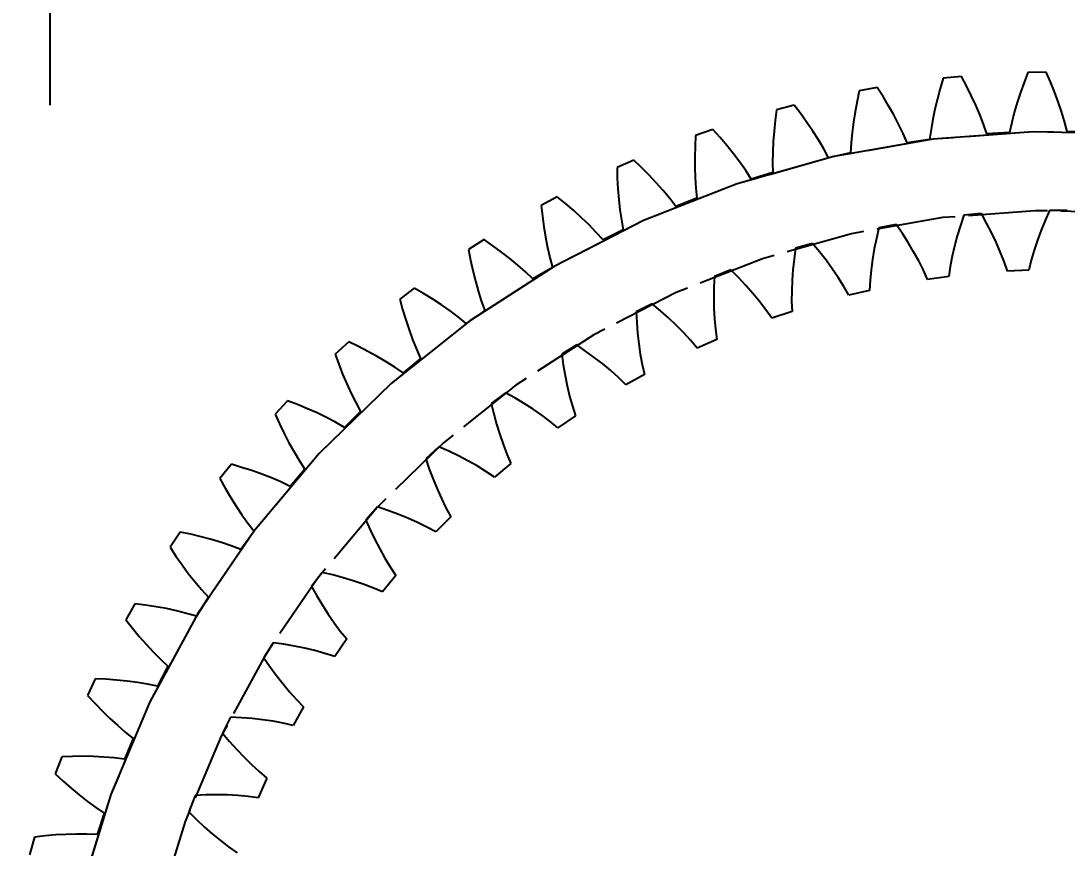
# Model space of a CAD drawing. Header units: millimetres. Extents: x -27 to 154, y -43 to 55.
# Drawn here: x -19.68 to 0.17, y 5.52 to 21.22 of the extents above; entities that cross this region are included whole.
import ezdxf

# ---------------------------------------------------------------- set-up
doc = ezdxf.new("R2010")
doc.units = ezdxf.units.MM
doc.linetypes.add('DASHED', pattern=[1.524, 1.27, -0.254])
for name, color, linetype in [('DIMS', 3, 'CONTINUOUS'), ('HIDDEN', 8, 'DASHED'), ('VISIBLE', 7, 'CONTINUOUS')]:
    doc.layers.add(name, color=color, linetype=linetype)
doc.styles.add('OpenSansCondensed-Light', font='OpenSansCondensed-Light.ttf')
doc.dimstyles.new('EZDXF', dxfattribs={"dimtxt": 0.25, "dimasz": 0.175, "dimexe": 0.375, "dimexo": 0.125, "dimgap": 0.1, "dimtad": 1, "dimlfac": 100, "dimzin": 12, "dimdsep": 46, "dimtxsty": 'OpenSansCondensed-Light', "dimblk": 'ARCHTICK', "dimcen": 2.5, "dimazin": 3, "dimtfac": 0.5, "dimtmove": 2, "dimatfit": 3})

# ---------------------------------------------------------------- blocks, each defined once
blk = doc.blocks.new('_ARCHTICK')
at = {"color": 0, "linetype": 'BYBLOCK', "const_width": 0.15}
blk.add_lwpolyline([(-0.5, -0.5), (0.5, 0.5)], dxfattribs=at)

msp = doc.modelspace()

# ---------------------------------------------------------------- linework, layer by layer
at = {"layer": 'HIDDEN'}
for points in [[(-0.57654, 20.24179), (-0.65023, 20.05196)], [(-0.22866, 20.24871), (-0.57654, 20.24179)], [(-0.14748, 20.06196), (-0.22866, 20.24871)], [(-2.18293, 20.132), (-2.2413, 19.93691)], [(-1.8367, 20.16653), (-2.18293, 20.132)], [(-1.74094, 19.98682), (-1.8367, 20.16653)], [(-0.65023, 20.05196), (-0.7182, 19.86202)], [(-0.07201, 19.87487), (-0.14748, 20.06196)], [(-3.77552, 19.89492), (-3.81821, 19.69582)], [(-3.43313, 19.95686), (-3.77552, 19.89492)], [(-3.3234, 19.78532), (-3.43313, 19.95686)], [(-2.2413, 19.93691), (-2.29397, 19.74217)], [(-1.65085, 19.80632), (-1.74094, 19.98682)], [(-0.7182, 19.86202), (-0.78019, 19.67203)], [(-0.00252, 19.6875), (-0.07201, 19.87487)], [(-3.81821, 19.69582), (-3.85524, 19.49751)], [(-3.21924, 19.61255), (-3.3234, 19.78532)], [(-2.29397, 19.74217), (-2.34067, 19.54786)], [(-1.56669, 19.62506), (-1.65085, 19.80632)], [(-0.78019, 19.67203), (-0.83586, 19.48208)], [(0.06066, 19.49991), (-0.00252, 19.6875)], [(-5.34424, 19.53207), (-5.37098, 19.3302)], [(-5.00785, 19.62101), (-5.34424, 19.53207)], [(-4.88484, 19.45873), (-5.00785, 19.62101)], [(-4.76729, 19.29478), (-4.88484, 19.45873)], [(-3.85524, 19.49751), (-3.88635, 19.3001)], [(-3.12095, 19.43855), (-3.21924, 19.61255)], [(-2.34067, 19.54786), (-2.38107, 19.35408)], [(-1.4888, 19.44308), (-1.56669, 19.62506)], [(-0.83586, 19.48208), (-0.88476, 19.29222)], [(0.11707, 19.31215), (0.06066, 19.49991)], [(-5.37098, 19.3302), (-5.39213, 19.12957)], [(-4.65548, 19.12914), (-4.76729, 19.29478)], [(-3.88635, 19.3001), (-3.91123, 19.10372)], [(-3.02885, 19.26333), (-3.12095, 19.43855)], [(-2.94342, 19.08688), (-3.02885, 19.26333)], [(-2.38107, 19.35408), (-2.41473, 19.16094)], [(-1.41766, 19.2604), (-1.4888, 19.44308)], [(-1.35388, 19.07702), (-1.41766, 19.2604)], [(-0.88476, 19.29222), (-0.92626, 19.10256)], [(0.16608, 19.12428), (0.11707, 19.31215)], [(1.42921, 19.07152), (-0.4768, 19.11906), (-2.37807, 18.97657), (-4.25571, 18.6455), (-6.09106, 18.12911), (-7.86587, 17.43255), (-9.5625, 16.56274), (-11.1641, 15.52831), (-12.65474, 14.33957), (-14.01962, 13.0083), (-15.24516, 11.54776), (-16.31919, 9.97245), (-17.23103, 8.29803), (-17.97162, 6.54114), (-18.5336, 4.71924)], [(1.42921, 19.07152), (-0.4768, 19.11906), (-2.37807, 18.97657), (-4.25571, 18.6455), (-6.09106, 18.12911), (-7.86587, 17.43255), (-9.5625, 16.56274), (-11.1641, 15.52831), (-12.65474, 14.33957), (-14.01962, 13.0083), (-15.24516, 11.54776), (-16.31919, 9.97245), (-17.23103, 8.29803), (-17.97162, 6.54114), (-18.5336, 4.71924)], [(1.42921, 19.07152), (-0.4768, 19.11906), (-2.37807, 18.97657), (-4.25571, 18.6455), (-6.09106, 18.12911), (-7.86587, 17.43255), (-9.5625, 16.56274), (-11.1641, 15.52831), (-12.65474, 14.33957), (-14.01962, 13.0083), (-15.24516, 11.54776), (-16.31919, 9.97245), (-17.23103, 8.29803), (-17.97162, 6.54114), (-18.5336, 4.71924)], [(-6.55092, 19.16111), (-6.87917, 19.04572)], [(-6.41539, 19.00912), (-6.55092, 19.16111)], [(-5.39213, 19.12957), (-5.40746, 18.93032)], [(-4.54975, 18.9618), (-4.65548, 19.12914)], [(-3.91123, 19.10372), (-3.92944, 18.90852)], [(-2.86527, 18.90915), (-2.94342, 19.08688)], [(-2.41473, 19.16094), (-2.44103, 18.96858)], [(-0.92626, 19.10256), (-1.35388, 19.07702)], [(-0.92626, 19.10256), (-1.35388, 19.07702)], [(0.59437, 19.11576), (0.16608, 19.12428)], [(0.59437, 19.11576), (0.16608, 19.12428)], [(-6.87917, 19.04572), (-6.88978, 18.84237)], [(-6.28519, 18.85503), (-6.41539, 19.00912)], [(-6.16058, 18.6988), (-6.28519, 18.85503)], [(-5.40746, 18.93032), (-5.41666, 18.73259)], [(-4.45057, 18.79269), (-4.54975, 18.9618)], [(-3.92944, 18.90852), (-3.94037, 18.71468)], [(-2.44103, 18.96858), (-2.86527, 18.90915)], [(-2.44103, 18.96858), (-2.86527, 18.90915)], [(-6.88978, 18.84237), (-6.89493, 18.6407)], [(-6.04189, 18.54038), (-6.16058, 18.6988)], [(-5.41666, 18.73259), (-5.4193, 18.53655)], [(-4.35855, 18.62173), (-4.45057, 18.79269)], [(-3.94037, 18.71468), (-4.35855, 18.62173)], [(-3.94037, 18.71468), (-4.35855, 18.62173)], [(-8.05256, 18.58006), (-8.37061, 18.43896)], [(-7.90539, 18.43932), (-8.05256, 18.58006)], [(-6.89493, 18.6407), (-6.89439, 18.44085)], [(-5.92958, 18.37968), (-6.04189, 18.54038)], [(-5.4193, 18.53655), (-5.4148, 18.34245)], [(-8.37061, 18.43896), (-8.36503, 18.23541)], [(-7.76336, 18.29606), (-7.90539, 18.43932)], [(-7.62672, 18.15023), (-7.76336, 18.29606)], [(-6.89439, 18.44085), (-6.88784, 18.24302)], [(-5.82427, 18.21657), (-5.92958, 18.37968)], [(-5.4148, 18.34245), (-5.82427, 18.21657)], [(-5.4148, 18.34245), (-5.82427, 18.21657)], [(-8.36503, 18.23541), (-8.35414, 18.03397)], [(-7.49583, 18.00174), (-7.62672, 18.15023)], [(-6.88784, 18.24302), (-6.8749, 18.04739)], [(-9.50329, 17.88155), (-9.80913, 17.71563)], [(-9.34541, 17.75295), (-9.50329, 17.88155)], [(-8.35414, 18.03397), (-8.33772, 17.8348)], [(-7.37111, 17.85047), (-7.49583, 18.00174)], [(-6.8749, 18.04739), (-6.85499, 17.85426)], [(-9.80913, 17.71563), (-9.7874, 17.51316)], [(-9.19244, 17.62143), (-9.34541, 17.75295)], [(-8.33772, 17.8348), (-8.31548, 17.63811)], [(-7.25317, 17.69625), (-7.37111, 17.85047)], [(-6.85499, 17.85426), (-7.25317, 17.69625)], [(-6.85499, 17.85426), (-7.25317, 17.69625)], [(1.31712, 17.57572), (-0.4394, 17.61952), (-2.19156, 17.48822), (-3.92193, 17.1831), (-5.61333, 16.70722), (-7.24894, 16.06529), (-8.8125, 15.2637), (-10.28848, 14.31041), (-11.66221, 13.21489), (-12.92004, 11.98804), (-14.04946, 10.64205), (-15.03925, 9.1903), (-15.87958, 7.6472), (-16.56208, 6.02811), (-17.07999, 4.3491)], [(1.31712, 17.57572), (-0.4394, 17.61952), (-2.19156, 17.48822), (-3.92193, 17.1831), (-5.61333, 16.70722), (-7.24894, 16.06529), (-8.8125, 15.2637), (-10.28848, 14.31041), (-11.66221, 13.21489), (-12.92004, 11.98804), (-14.04946, 10.64205), (-15.03925, 9.1903), (-15.87958, 7.6472), (-16.56208, 6.02811), (-17.07999, 4.3491)], [(-9.7874, 17.51316), (-9.76054, 17.31322)], [(-9.04465, 17.48691), (-9.19244, 17.62143)], [(-8.90237, 17.34929), (-9.04465, 17.48691)], [(-8.31548, 17.63811), (-8.28704, 17.44413)], [(-1.79343, 17.53352), (-1.85819, 17.33821)], [(-1.79343, 17.53352), (-1.85819, 17.33821)], [(-1.45888, 17.56452), (-1.79343, 17.53352)], [(-1.45888, 17.56452), (-1.79343, 17.53352)], [(-1.35934, 17.38444), (-1.45888, 17.56452)], [(-1.35934, 17.38444), (-1.45888, 17.56452)], [(-0.16799, 17.6242), (-0.25049, 17.4357)], [(-0.16799, 17.6242), (-0.25049, 17.4357)], [(0.16799, 17.6242), (-0.16799, 17.6242)], [(0.16799, 17.6242), (-0.16799, 17.6242)], [(-9.76054, 17.31322), (-9.72834, 17.11599)], [(-8.76603, 17.20841), (-8.90237, 17.34929)], [(-8.28704, 17.44413), (-8.25185, 17.25319)], [(-3.40357, 17.29325), (-3.45003, 17.0928)], [(-3.40357, 17.29325), (-3.45003, 17.0928)], [(-3.07331, 17.35498), (-3.40357, 17.29325)], [(-3.07331, 17.35498), (-3.40357, 17.29325)], [(-2.95757, 17.18485), (-3.07331, 17.35498)], [(-2.95757, 17.18485), (-3.07331, 17.35498)], [(-1.85819, 17.33821), (-1.91656, 17.1432)], [(-1.85819, 17.33821), (-1.91656, 17.1432)], [(-1.26613, 17.20347), (-1.35934, 17.38444)], [(-1.26613, 17.20347), (-1.35934, 17.38444)], [(-0.25049, 17.4357), (-0.32661, 17.24691)], [(-0.25049, 17.4357), (-0.32661, 17.24691)], [(-10.89394, 17.06999), (-11.18563, 16.88029)], [(-10.72634, 16.95434), (-10.89394, 17.06999)], [(-9.72834, 17.11599), (-9.69054, 16.92168)], [(-8.63621, 17.06404), (-8.76603, 17.20841)], [(-8.25185, 17.25319), (-8.63621, 17.06404)], [(-8.25185, 17.25319), (-8.63621, 17.06404)], [(-3.45003, 17.0928), (-3.49016, 16.89323)], [(-3.45003, 17.0928), (-3.49016, 16.89323)], [(-2.84806, 17.01326), (-2.95757, 17.18485)], [(-2.84806, 17.01326), (-2.95757, 17.18485)], [(-1.91656, 17.1432), (-1.96827, 16.94859)], [(-1.91656, 17.1432), (-1.96827, 16.94859)], [(-1.17954, 17.02168), (-1.26613, 17.20347)], [(-1.17954, 17.02168), (-1.26613, 17.20347)], [(-0.32661, 17.24691), (-0.39605, 17.0579)], [(-0.32661, 17.24691), (-0.39605, 17.0579)], [(-11.18563, 16.88029), (-11.14788, 16.68019)], [(-10.56341, 16.83538), (-10.72634, 16.95434)], [(-9.69054, 16.92168), (-9.64678, 16.73058)], [(-4.98467, 16.90543), (-5.01244, 16.70155)], [(-4.98467, 16.90543), (-5.01244, 16.70155)], [(-4.66151, 16.99738), (-4.98467, 16.90543)], [(-4.66151, 16.99738), (-4.98467, 16.90543)], [(-4.53058, 16.83865), (-4.66151, 16.99738)], [(-4.53058, 16.83865), (-4.66151, 16.99738)], [(-3.49016, 16.89323), (-3.52369, 16.69468)], [(-3.49016, 16.89323), (-3.52369, 16.69468)], [(-2.74507, 16.84023), (-2.84806, 17.01326)], [(-2.74507, 16.84023), (-2.84806, 17.01326)], [(-1.96827, 16.94859), (-2.01294, 16.75451)], [(-1.96827, 16.94859), (-2.01294, 16.75451)], [(-1.09996, 16.83911), (-1.17954, 17.02168)], [(-1.09996, 16.83911), (-1.17954, 17.02168)], [(-0.45845, 16.86877), (-0.51328, 16.6796)], [(-0.45845, 16.86877), (-0.51328, 16.6796)], [(-0.39605, 17.0579), (-0.45845, 16.86877)], [(-0.39605, 17.0579), (-0.45845, 16.86877)], [(-11.14788, 16.68019), (-11.10522, 16.48301)], [(-10.4054, 16.71303), (-10.56341, 16.83538)], [(-10.25263, 16.58715), (-10.4054, 16.71303)], [(-9.64678, 16.73058), (-9.59653, 16.54304)], [(-5.01244, 16.70155), (-5.03398, 16.49914)], [(-5.01244, 16.70155), (-5.03398, 16.49914)], [(-4.4057, 16.6779), (-4.53058, 16.83865)], [(-4.4057, 16.6779), (-4.53058, 16.83865)], [(-4.28718, 16.51511), (-4.4057, 16.6779)], [(-4.28718, 16.51511), (-4.4057, 16.6779)], [(-3.52369, 16.69468), (-3.55027, 16.49731)], [(-3.52369, 16.69468), (-3.55027, 16.49731)], [(-2.64899, 16.66579), (-2.74507, 16.84023)], [(-2.64899, 16.66579), (-2.74507, 16.84023)], [(-2.01294, 16.75451), (-2.05009, 16.56109)], [(-2.01294, 16.75451), (-2.05009, 16.56109)], [(-1.02791, 16.65581), (-1.09996, 16.83911)], [(-1.02791, 16.65581), (-1.09996, 16.83911)], [(-0.51328, 16.6796), (-0.55983, 16.4905)], [(-0.51328, 16.6796), (-0.55983, 16.4905)], [(-11.10522, 16.48301), (-11.05746, 16.28896)], [(-10.10553, 16.45755), (-10.25263, 16.58715)], [(-9.59653, 16.54304), (-9.96465, 16.32395)], [(-9.59653, 16.54304), (-9.96465, 16.32395)], [(-6.20995, 16.49476), (-6.52324, 16.37339)], [(-6.20995, 16.49476), (-6.52324, 16.37339)], [(-6.06492, 16.3488), (-6.20995, 16.49476)], [(-6.06492, 16.3488), (-6.20995, 16.49476)], [(-5.03398, 16.49914), (-5.04905, 16.29834)], [(-5.03398, 16.49914), (-5.04905, 16.29834)], [(-4.17541, 16.35028), (-4.28718, 16.51511)], [(-4.17541, 16.35028), (-4.28718, 16.51511)], [(-3.55027, 16.49731), (-3.56941, 16.30129)], [(-3.55027, 16.49731), (-3.56941, 16.30129)], [(-2.56033, 16.48992), (-2.64899, 16.66579)], [(-2.56033, 16.48992), (-2.64899, 16.66579)], [(-2.47982, 16.31259), (-2.56033, 16.48992)], [(-2.47982, 16.31259), (-2.56033, 16.48992)], [(-2.05009, 16.56109), (-2.07899, 16.3685)], [(-2.05009, 16.56109), (-2.07899, 16.3685)], [(-0.96411, 16.47181), (-1.02791, 16.65581)], [(-0.96411, 16.47181), (-1.02791, 16.65581)], [(-0.55983, 16.4905), (-0.96411, 16.47181)], [(-0.55983, 16.4905), (-0.96411, 16.47181)], [(-11.05746, 16.28896), (-11.00434, 16.09828)], [(-9.96465, 16.32395), (-10.10553, 16.45755)], [(-6.52324, 16.37339), (-6.53208, 16.16782)], [(-6.52324, 16.37339), (-6.53208, 16.16782)], [(-5.92575, 16.20025), (-6.06492, 16.3488)], [(-5.92575, 16.20025), (-6.06492, 16.3488)], [(-5.04905, 16.29834), (-5.0573, 16.09936)], [(-5.04905, 16.29834), (-5.0573, 16.09936)], [(-4.07091, 16.18334), (-4.17541, 16.35028)], [(-4.07091, 16.18334), (-4.17541, 16.35028)], [(-3.56941, 16.30129), (-3.58042, 16.10685)], [(-3.56941, 16.30129), (-3.58042, 16.10685)], [(-2.07899, 16.3685), (-2.47982, 16.31259)], [(-2.07899, 16.3685), (-2.47982, 16.31259)], [(-12.21572, 16.1505), (-12.49141, 15.93823)], [(-12.03946, 16.04853), (-12.21572, 16.1505)], [(-11.00434, 16.09828), (-10.94553, 15.91125)], [(-6.53208, 16.16782), (-6.53486, 15.96428)], [(-6.53208, 16.16782), (-6.53486, 15.96428)], [(-5.79272, 16.04909), (-5.92575, 16.20025)], [(-5.79272, 16.04909), (-5.92575, 16.20025)], [(-5.0573, 16.09936), (-5.05827, 15.90241)], [(-5.0573, 16.09936), (-5.05827, 15.90241)], [(-3.97438, 16.01419), (-4.07091, 16.18334)], [(-3.97438, 16.01419), (-4.07091, 16.18334)], [(-3.58042, 16.10685), (-3.97438, 16.01419)], [(-3.58042, 16.10685), (-3.97438, 16.01419)], [(-12.49141, 15.93823), (-12.43788, 15.74176)], [(-11.86759, 15.9429), (-12.03946, 16.04853)], [(-11.70036, 15.83349), (-11.86759, 15.9429)], [(-10.94553, 15.91125), (-10.88054, 15.7283)], [(-6.53486, 15.96428), (-6.53134, 15.76295)], [(-6.53486, 15.96428), (-6.53134, 15.76295)], [(-5.66622, 15.89527), (-5.79272, 16.04909)], [(-5.66622, 15.89527), (-5.79272, 16.04909)], [(-5.54675, 15.73869), (-5.66622, 15.89527)], [(-5.54675, 15.73869), (-5.66622, 15.89527)], [(-5.05827, 15.90241), (-5.0513, 15.70778)], [(-5.05827, 15.90241), (-5.0513, 15.70778)], [(-12.43788, 15.74176), (-12.37969, 15.5486)], [(-11.53808, 15.72014), (-11.70036, 15.83349)], [(-11.38114, 15.60264), (-11.53808, 15.72014)], [(-10.88054, 15.7283), (-11.23009, 15.48066)], [(-10.88054, 15.7283), (-11.23009, 15.48066)], [(-7.7054, 15.85142), (-8.00616, 15.70166)], [(-7.7054, 15.85142), (-8.00616, 15.70166)], [(-8.00616, 15.70166), (-7.99599, 15.49615)], [(-8.00616, 15.70166), (-7.99599, 15.49615)], [(-7.54753, 15.71945), (-7.7054, 15.85142)], [(-7.54753, 15.71945), (-7.7054, 15.85142)], [(-7.39524, 15.58438), (-7.54753, 15.71945)], [(-7.39524, 15.58438), (-7.54753, 15.71945)], [(-6.53134, 15.76295), (-6.52119, 15.56405)], [(-6.53134, 15.76295), (-6.52119, 15.56405)], [(-5.43503, 15.57917), (-5.54675, 15.73869)], [(-5.43503, 15.57917), (-5.54675, 15.73869)], [(-5.0513, 15.70778), (-5.43503, 15.57917)], [(-5.0513, 15.70778), (-5.43503, 15.57917)], [(-12.37969, 15.5486), (-12.31666, 15.35895)], [(-11.23009, 15.48066), (-11.38114, 15.60264)], [(-7.99599, 15.49615), (-7.97998, 15.29322)], [(-7.99599, 15.49615), (-7.97998, 15.29322)], [(-7.24883, 15.44615), (-7.39524, 15.58438)], [(-7.24883, 15.44615), (-7.39524, 15.58438)], [(-6.52119, 15.56405), (-6.50399, 15.36785)], [(-6.52119, 15.56405), (-6.50399, 15.36785)], [(-12.31666, 15.35895), (-12.24856, 15.17309)], [(-7.97998, 15.29322), (-7.9579, 15.09307)], [(-7.97998, 15.29322), (-7.9579, 15.09307)], [(-7.10867, 15.30465), (-7.24883, 15.44615)], [(-7.10867, 15.30465), (-7.24883, 15.44615)], [(-6.97527, 15.15976), (-7.10867, 15.30465)], [(-6.97527, 15.15976), (-7.10867, 15.30465)], [(-6.50399, 15.36785), (-6.47908, 15.1747)], [(-6.50399, 15.36785), (-6.47908, 15.1747)], [(-13.46026, 15.12891), (-13.71822, 14.8954)], [(-13.27646, 15.04126), (-13.46026, 15.12891)], [(-12.24856, 15.17309), (-12.17508, 14.99133)], [(-7.9579, 15.09307), (-7.92944, 14.89596)], [(-7.9579, 15.09307), (-7.92944, 14.89596)], [(-6.84931, 15.01123), (-6.97527, 15.15976)], [(-6.84931, 15.01123), (-6.97527, 15.15976)], [(-6.47908, 15.1747), (-6.84931, 15.01123)], [(-6.47908, 15.1747), (-6.84931, 15.01123)], [(-13.71822, 14.8954), (-13.64925, 14.7038)], [(-13.09674, 14.94962), (-13.27646, 15.04126)], [(-12.92134, 14.85384), (-13.09674, 14.94962)], [(-12.17508, 14.99133), (-12.09576, 14.81412)], [(-9.13511, 15.07283), (-9.42078, 14.89596)], [(-9.13511, 15.07283), (-9.42078, 14.89596)], [(-9.42078, 14.89596), (-9.39169, 14.69226)], [(-9.42078, 14.89596), (-9.39169, 14.69226)], [(-8.96574, 14.956), (-9.13511, 15.07283)], [(-8.96574, 14.956), (-9.13511, 15.07283)], [(-8.80164, 14.83555), (-8.96574, 14.956)], [(-8.80164, 14.83555), (-8.96574, 14.956)], [(-7.92944, 14.89596), (-7.89421, 14.70218)], [(-7.92944, 14.89596), (-7.89421, 14.70218)], [(-13.64925, 14.7038), (-13.5759, 14.51588)], [(-12.75057, 14.75374), (-12.92134, 14.85384)], [(-12.58479, 14.64908), (-12.75057, 14.75374)], [(-12.09576, 14.81412), (-12.42453, 14.53949)], [(-12.09576, 14.81412), (-12.42453, 14.53949)], [(-9.39169, 14.69226), (-9.35702, 14.49168)], [(-9.39169, 14.69226), (-9.35702, 14.49168)], [(-8.6431, 14.71142), (-8.80164, 14.83555)], [(-8.6431, 14.71142), (-8.80164, 14.83555)], [(-8.49049, 14.58346), (-8.6431, 14.71142)], [(-8.49049, 14.58346), (-8.6431, 14.71142)], [(-7.89421, 14.70218), (-7.85159, 14.51215)], [(-7.89421, 14.70218), (-7.85159, 14.51215)], [(-13.5759, 14.51588), (-13.498, 14.33184)], [(-12.42453, 14.53949), (-12.58479, 14.64908)], [(-9.35702, 14.49168), (-9.31656, 14.29443)], [(-9.35702, 14.49168), (-9.31656, 14.29443)], [(-8.34428, 14.45149), (-8.49049, 14.58346)], [(-8.34428, 14.45149), (-8.49049, 14.58346)], [(-7.85159, 14.51215), (-8.20515, 14.31522)], [(-7.85159, 14.51215), (-8.20515, 14.31522)], [(-13.498, 14.33184), (-13.41535, 14.15197)], [(-9.31656, 14.29443), (-9.27004, 14.10078)], [(-9.31656, 14.29443), (-9.27004, 14.10078)], [(-8.20515, 14.31522), (-8.34428, 14.45149)], [(-8.20515, 14.31522), (-8.34428, 14.45149)], [(-13.41535, 14.15197), (-13.32766, 13.97663)], [(-10.48689, 14.16565), (-10.75501, 13.96318)], [(-10.48689, 14.16565), (-10.75501, 13.96318)], [(-10.30746, 14.06495), (-10.48689, 14.16565)], [(-10.30746, 14.06495), (-10.48689, 14.16565)], [(-9.27004, 14.10078), (-9.21708, 13.91108)], [(-9.27004, 14.10078), (-9.21708, 13.91108)], [(-14.61971, 14.01166), (-14.8583, 13.7584)], [(-14.42952, 13.9389), (-14.61971, 14.01166)], [(-14.24309, 13.86182), (-14.42952, 13.9389)], [(-13.32766, 13.97663), (-13.23451, 13.80628)], [(-10.75501, 13.96318), (-10.70725, 13.76303)], [(-10.75501, 13.96318), (-10.70725, 13.76303)], [(-10.13294, 13.96016), (-10.30746, 14.06495)], [(-10.13294, 13.96016), (-10.30746, 14.06495)], [(-9.96362, 13.85118), (-10.13294, 13.96016)], [(-9.96362, 13.85118), (-10.13294, 13.96016)], [(-9.21708, 13.91108), (-9.15711, 13.72579)], [(-9.21708, 13.91108), (-9.15711, 13.72579)], [(-14.8583, 13.7584), (-14.77432, 13.57289)], [(-14.06064, 13.78028), (-14.24309, 13.86182)], [(-13.88245, 13.69407), (-14.06064, 13.78028)], [(-13.70888, 13.60291), (-13.88245, 13.69407)], [(-13.23451, 13.80628), (-13.54042, 13.50639)], [(-13.23451, 13.80628), (-13.54042, 13.50639)], [(-10.70725, 13.76303), (-10.65423, 13.5665)], [(-10.70725, 13.76303), (-10.65423, 13.5665)], [(-9.79986, 13.73785), (-9.96362, 13.85118)], [(-9.79986, 13.73785), (-9.96362, 13.85118)], [(-9.6421, 13.61993), (-9.79986, 13.73785)], [(-9.6421, 13.61993), (-9.79986, 13.73785)], [(-9.15711, 13.72579), (-9.49099, 13.49708)], [(-9.15711, 13.72579), (-9.49099, 13.49708)], [(-14.77432, 13.57289), (-14.68627, 13.39138)], [(-13.54042, 13.50639), (-13.70888, 13.60291)], [(-10.65423, 13.5665), (-10.59574, 13.37382)], [(-10.65423, 13.5665), (-10.59574, 13.37382)], [(-9.49099, 13.49708), (-9.6421, 13.61993)], [(-9.49099, 13.49708), (-9.6421, 13.61993)], [(-14.68627, 13.39138), (-14.594, 13.21412)], [(-10.59574, 13.37382), (-10.53155, 13.18529)], [(-10.59574, 13.37382), (-10.53155, 13.18529)], [(-14.594, 13.21412), (-14.49732, 13.04139)], [(-11.7492, 13.13762), (-11.99749, 12.91126)], [(-11.7492, 13.13762), (-11.99749, 12.91126)], [(-11.56124, 13.05389), (-11.7492, 13.13762)], [(-11.56124, 13.05389), (-11.7492, 13.13762)], [(-10.53155, 13.18529), (-10.46131, 13.00129)], [(-10.53155, 13.18529), (-10.46131, 13.00129)], [(-14.49732, 13.04139), (-14.39597, 12.87356)], [(-11.99749, 12.91126), (-11.93147, 12.71638)], [(-11.99749, 12.91126), (-11.93147, 12.71638)], [(-11.3778, 12.96565), (-11.56124, 13.05389)], [(-11.3778, 12.96565), (-11.56124, 13.05389)], [(-11.19915, 12.87276), (-11.3778, 12.96565)], [(-11.19915, 12.87276), (-11.3778, 12.96565)], [(-10.46131, 13.00129), (-10.3845, 12.82233)], [(-10.46131, 13.00129), (-10.3845, 12.82233)], [(-15.68672, 12.80583), (-15.90443, 12.53441)], [(-15.49135, 12.74841), (-15.68672, 12.80583)], [(-15.29939, 12.68639), (-15.49135, 12.74841)], [(-14.28959, 12.71115), (-14.5707, 12.38791)], [(-14.28959, 12.71115), (-14.5707, 12.38791)], [(-14.39597, 12.87356), (-14.28959, 12.71115)], [(-11.93147, 12.71638), (-11.86054, 12.52558)], [(-11.93147, 12.71638), (-11.86054, 12.52558)], [(-11.02562, 12.77503), (-11.19915, 12.87276)], [(-11.02562, 12.77503), (-11.19915, 12.87276)], [(-10.85766, 12.67217), (-11.02562, 12.77503)], [(-10.85766, 12.67217), (-11.02562, 12.77503)], [(-10.3845, 12.82233), (-10.69586, 12.56378)], [(-10.3845, 12.82233), (-10.69586, 12.56378)], [(-15.90443, 12.53441), (-15.80599, 12.35616)], [(-15.11104, 12.6196), (-15.29939, 12.68639)], [(-14.92656, 12.54782), (-15.11104, 12.6196)], [(-14.7463, 12.47074), (-14.92656, 12.54782)], [(-11.86054, 12.52558), (-11.78452, 12.33912)], [(-11.86054, 12.52558), (-11.78452, 12.33912)], [(-10.69586, 12.56378), (-10.85766, 12.67217)], [(-10.69586, 12.56378), (-10.85766, 12.67217)], [(-15.80599, 12.35616), (-15.70379, 12.18222)], [(-14.5707, 12.38791), (-14.7463, 12.47074)], [(-11.78452, 12.33912), (-11.70321, 12.15732)], [(-11.78452, 12.33912), (-11.70321, 12.15732)], [(-15.70379, 12.18222), (-15.59773, 12.01285)], [(-11.70321, 12.15732), (-11.61629, 11.98058)], [(-11.70321, 12.15732), (-11.61629, 11.98058)], [(-15.59773, 12.01285), (-15.48763, 11.84835)], [(-12.91126, 11.99749), (-13.13762, 11.7492)], [(-12.91126, 11.99749), (-13.13762, 11.7492)], [(-12.71638, 11.93147), (-12.91126, 11.99749)], [(-12.71638, 11.93147), (-12.91126, 11.99749)], [(-12.52558, 11.86054), (-12.71638, 11.93147)], [(-12.52558, 11.86054), (-12.71638, 11.93147)], [(-11.61629, 11.98058), (-11.5233, 11.80947)], [(-11.61629, 11.98058), (-11.5233, 11.80947)], [(-15.48763, 11.84835), (-15.37327, 11.6891)], [(-13.13762, 11.7492), (-13.05389, 11.56124)], [(-13.13762, 11.7492), (-13.05389, 11.56124)], [(-12.33912, 11.78452), (-12.52558, 11.86054)], [(-12.33912, 11.78452), (-12.52558, 11.86054)], [(-12.15732, 11.70321), (-12.33912, 11.78452)], [(-12.15732, 11.70321), (-12.33912, 11.78452)], [(-11.5233, 11.80947), (-11.80947, 11.5233)], [(-11.5233, 11.80947), (-11.80947, 11.5233)], [(-16.65456, 11.51904), (-16.85002, 11.23118)], [(-16.45525, 11.47732), (-16.65456, 11.51904)], [(-15.25432, 11.53566), (-15.50886, 11.19111)], [(-15.25432, 11.53566), (-15.50886, 11.19111)], [(-15.37327, 11.6891), (-15.25432, 11.53566)], [(-13.05389, 11.56124), (-12.96565, 11.3778)], [(-13.05389, 11.56124), (-12.96565, 11.3778)], [(-11.98058, 11.61629), (-12.15732, 11.70321)], [(-11.98058, 11.61629), (-12.15732, 11.70321)], [(-11.80947, 11.5233), (-11.98058, 11.61629)], [(-11.80947, 11.5233), (-11.98058, 11.61629)], [(-16.25896, 11.43074), (-16.45525, 11.47732)], [(-16.0659, 11.37913), (-16.25896, 11.43074)], [(-15.8763, 11.32223), (-16.0659, 11.37913)], [(-15.69049, 11.25972), (-15.8763, 11.32223)], [(-12.96565, 11.3778), (-12.87276, 11.19915)], [(-12.96565, 11.3778), (-12.87276, 11.19915)], [(-16.85002, 11.23118), (-16.73772, 11.06131)], [(-15.50886, 11.19111), (-15.69049, 11.25972)], [(-12.87276, 11.19915), (-12.77503, 11.02562)], [(-12.87276, 11.19915), (-12.77503, 11.02562)], [(-16.73772, 11.06131), (-16.62203, 10.89604)], [(-12.77503, 11.02562), (-12.67217, 10.85766)], [(-12.77503, 11.02562), (-12.67217, 10.85766)], [(-16.62203, 10.89604), (-16.50284, 10.73563)], [(-16.50284, 10.73563), (-16.38002, 10.5804)], [(-13.96318, 10.75501), (-14.16565, 10.48689)], [(-13.96318, 10.75501), (-14.16565, 10.48689)], [(-13.76303, 10.70725), (-13.96318, 10.75501)], [(-13.76303, 10.70725), (-13.96318, 10.75501)], [(-12.67217, 10.85766), (-12.56378, 10.69586)], [(-12.67217, 10.85766), (-12.56378, 10.69586)], [(-16.38002, 10.5804), (-16.25338, 10.43074)], [(-13.5665, 10.65423), (-13.76303, 10.70725)], [(-13.5665, 10.65423), (-13.76303, 10.70725)], [(-13.37382, 10.59574), (-13.5665, 10.65423)], [(-13.37382, 10.59574), (-13.5665, 10.65423)], [(-13.18529, 10.53155), (-13.37382, 10.59574)], [(-13.18529, 10.53155), (-13.37382, 10.59574)], [(-13.00129, 10.46131), (-13.18529, 10.53155)], [(-13.00129, 10.46131), (-13.18529, 10.53155)], [(-12.56378, 10.69586), (-12.82233, 10.3845)], [(-12.56378, 10.69586), (-12.82233, 10.3845)], [(-16.25338, 10.43074), (-16.12261, 10.28723)], [(-14.16565, 10.48689), (-14.06495, 10.30746)], [(-14.16565, 10.48689), (-14.06495, 10.30746)], [(-12.82233, 10.3845), (-13.00129, 10.46131)], [(-12.82233, 10.3845), (-13.00129, 10.46131)], [(-17.5171, 10.15941), (-17.68907, 9.85694)], [(-17.3151, 10.13366), (-17.5171, 10.15941)], [(-17.11574, 10.10283), (-17.3151, 10.13366)], [(-16.12261, 10.28723), (-16.34897, 9.92355)], [(-16.12261, 10.28723), (-16.34897, 9.92355)], [(-14.06495, 10.30746), (-13.96016, 10.13294)], [(-14.06495, 10.30746), (-13.96016, 10.13294)], [(-13.96016, 10.13294), (-13.85118, 9.96362)], [(-13.96016, 10.13294), (-13.85118, 9.96362)], [(-16.91918, 10.06672), (-17.11574, 10.10283)], [(-16.72567, 10.02507), (-16.91918, 10.06672)], [(-16.53547, 9.97751), (-16.72567, 10.02507)], [(-16.34897, 9.92355), (-16.53547, 9.97751)], [(-13.85118, 9.96362), (-13.73785, 9.79986)], [(-13.85118, 9.96362), (-13.73785, 9.79986)], [(-17.68907, 9.85694), (-17.56363, 9.69653)], [(-13.73785, 9.79986), (-13.61993, 9.6421)], [(-13.73785, 9.79986), (-13.61993, 9.6421)], [(-17.56363, 9.69653), (-17.43518, 9.54098)], [(-17.43518, 9.54098), (-17.30362, 9.39054)], [(-13.61993, 9.6421), (-13.49708, 9.49099)], [(-13.61993, 9.6421), (-13.49708, 9.49099)], [(-17.30362, 9.39054), (-17.16886, 9.24555)], [(-14.89596, 9.42078), (-15.07283, 9.13511)], [(-14.89596, 9.42078), (-15.07283, 9.13511)], [(-14.69226, 9.39169), (-14.89596, 9.42078)], [(-14.69226, 9.39169), (-14.89596, 9.42078)], [(-14.49168, 9.35702), (-14.69226, 9.39169)], [(-14.49168, 9.35702), (-14.69226, 9.39169)], [(-14.29443, 9.31656), (-14.49168, 9.35702)], [(-14.29443, 9.31656), (-14.49168, 9.35702)], [(-13.49708, 9.49099), (-13.72579, 9.15711)], [(-13.49708, 9.49099), (-13.72579, 9.15711)], [(-17.16886, 9.24555), (-17.03072, 9.10644)], [(-15.07283, 9.13511), (-14.956, 8.96574)], [(-15.07283, 9.13511), (-14.956, 8.96574)], [(-14.10078, 9.27004), (-14.29443, 9.31656)], [(-14.10078, 9.27004), (-14.29443, 9.31656)], [(-13.91108, 9.21708), (-14.10078, 9.27004)], [(-13.91108, 9.21708), (-14.10078, 9.27004)], [(-13.72579, 9.15711), (-13.91108, 9.21708)], [(-13.72579, 9.15711), (-13.91108, 9.21708)], [(-16.88896, 8.97377), (-17.08572, 8.59325)], [(-16.88896, 8.97377), (-17.08572, 8.59325)], [(-17.03072, 9.10644), (-16.88896, 8.97377)], [(-14.956, 8.96574), (-14.83555, 8.80164)], [(-14.956, 8.96574), (-14.83555, 8.80164)], [(-18.26889, 8.73556), (-18.41629, 8.42038)], [(-18.06549, 8.72594), (-18.26889, 8.73556)], [(-14.83555, 8.80164), (-14.71142, 8.6431)], [(-14.83555, 8.80164), (-14.71142, 8.6431)], [(-17.8643, 8.71105), (-18.06549, 8.72594)], [(-17.6655, 8.69067), (-17.8643, 8.71105)], [(-17.46929, 8.66452), (-17.6655, 8.69067)], [(-17.27592, 8.63223), (-17.46929, 8.66452)], [(-17.08572, 8.59325), (-17.27592, 8.63223)], [(-14.71142, 8.6431), (-14.58346, 8.49049)], [(-14.71142, 8.6431), (-14.58346, 8.49049)], [(-18.41629, 8.42038), (-18.2785, 8.27044)], [(-14.58346, 8.49049), (-14.45149, 8.34428)], [(-14.58346, 8.49049), (-14.45149, 8.34428)], [(-14.45149, 8.34428), (-14.31522, 8.20515)], [(-14.45149, 8.34428), (-14.31522, 8.20515)], [(-18.2785, 8.27044), (-18.13809, 8.12559)], [(-14.31522, 8.20515), (-14.51215, 7.85159)], [(-14.31522, 8.20515), (-14.51215, 7.85159)], [(-18.13809, 8.12559), (-17.995, 7.98608)], [(-17.995, 7.98608), (-17.84915, 7.85226)], [(-15.70166, 8.00616), (-15.85142, 7.7054)], [(-15.70166, 8.00616), (-15.85142, 7.7054)], [(-15.49615, 7.99599), (-15.70166, 8.00616)], [(-15.49615, 7.99599), (-15.70166, 8.00616)], [(-15.29322, 7.97998), (-15.49615, 7.99599)], [(-15.29322, 7.97998), (-15.49615, 7.99599)], [(-15.09307, 7.9579), (-15.29322, 7.97998)], [(-15.09307, 7.9579), (-15.29322, 7.97998)], [(-14.89596, 7.92944), (-15.09307, 7.9579)], [(-14.89596, 7.92944), (-15.09307, 7.9579)], [(-17.84915, 7.85226), (-17.70039, 7.72456)], [(-14.70218, 7.89421), (-14.89596, 7.92944)], [(-14.70218, 7.89421), (-14.89596, 7.92944)], [(-14.51215, 7.85159), (-14.70218, 7.89421)], [(-14.51215, 7.85159), (-14.70218, 7.89421)], [(-17.54854, 7.60357), (-17.71444, 7.20862)], [(-17.54854, 7.60357), (-17.71444, 7.20862)], [(-17.70039, 7.72456), (-17.54854, 7.60357)], [(-15.85142, 7.7054), (-15.71945, 7.54753)], [(-15.85142, 7.7054), (-15.71945, 7.54753)], [(-15.71945, 7.54753), (-15.58438, 7.39524)], [(-15.71945, 7.54753), (-15.58438, 7.39524)], [(-15.58438, 7.39524), (-15.44615, 7.24883)], [(-15.58438, 7.39524), (-15.44615, 7.24883)], [(-18.90518, 7.25648), (-19.02707, 6.93058)], [(-18.70166, 7.26305), (-18.90518, 7.25648)], [(-18.49992, 7.26419), (-18.70166, 7.26305)], [(-18.30013, 7.25967), (-18.49992, 7.26419)], [(-18.10246, 7.24919), (-18.30013, 7.25967)], [(-17.90714, 7.23236), (-18.10246, 7.24919)], [(-17.71444, 7.20862), (-17.90714, 7.23236)], [(-15.44615, 7.24883), (-15.30465, 7.10867)], [(-15.44615, 7.24883), (-15.30465, 7.10867)], [(-15.30465, 7.10867), (-15.15976, 6.97527)], [(-15.30465, 7.10867), (-15.15976, 6.97527)], [(-15.15976, 6.97527), (-15.01123, 6.84931)], [(-15.15976, 6.97527), (-15.01123, 6.84931)], [(-19.02707, 6.93058), (-18.87781, 6.79207)], [(-18.87781, 6.79207), (-18.72634, 6.65883)], [(-15.01123, 6.84931), (-15.1747, 6.47908)], [(-15.01123, 6.84931), (-15.1747, 6.47908)], [(-18.72634, 6.65883), (-18.57261, 6.53113)], [(-18.57261, 6.53113), (-18.41659, 6.40932)], [(-18.41659, 6.40932), (-18.25816, 6.29384)], [(-16.37339, 6.52324), (-16.49476, 6.20995)], [(-16.37339, 6.52324), (-16.49476, 6.20995)], [(-16.16782, 6.53208), (-16.37339, 6.52324)], [(-16.16782, 6.53208), (-16.37339, 6.52324)], [(-15.96428, 6.53486), (-16.16782, 6.53208)], [(-15.96428, 6.53486), (-16.16782, 6.53208)], [(-15.76295, 6.53134), (-15.96428, 6.53486)], [(-15.76295, 6.53134), (-15.96428, 6.53486)], [(-15.56405, 6.52119), (-15.76295, 6.53134)], [(-15.56405, 6.52119), (-15.76295, 6.53134)], [(-15.36785, 6.50399), (-15.56405, 6.52119)], [(-15.36785, 6.50399), (-15.56405, 6.52119)], [(-15.1747, 6.47908), (-15.36785, 6.50399)], [(-15.1747, 6.47908), (-15.36785, 6.50399)], [(-18.25816, 6.29384), (-18.09717, 6.1853)], [(-18.09717, 6.1853), (-18.23117, 5.77842)], [(-18.09717, 6.1853), (-18.23117, 5.77842)], [(-16.49476, 6.20995), (-16.3488, 6.06492)], [(-16.49476, 6.20995), (-16.3488, 6.06492)], [(-16.3488, 6.06492), (-16.20025, 5.92575)], [(-16.3488, 6.06492), (-16.20025, 5.92575)], [(-19.01858, 5.7714), (-19.21959, 5.75424)], [(-18.81907, 5.78277), (-19.01858, 5.7714)], [(-18.62119, 5.78803), (-18.81907, 5.78277)], [(-18.42514, 5.78678), (-18.62119, 5.78803)], [(-18.23117, 5.77842), (-18.42514, 5.78678)], [(-16.20025, 5.92575), (-16.04909, 5.79272)], [(-16.20025, 5.92575), (-16.04909, 5.79272)], [(-16.04909, 5.79272), (-15.89527, 5.66622)], [(-16.04909, 5.79272), (-15.89527, 5.66622)], [(-19.42195, 5.73152), (-19.51756, 5.39697)], [(-19.21959, 5.75424), (-19.42195, 5.73152)], [(-15.89527, 5.66622), (-15.73869, 5.54675)], [(-15.89527, 5.66622), (-15.73869, 5.54675)], [(-15.73869, 5.54675), (-15.57917, 5.43503)], [(-15.73869, 5.54675), (-15.57917, 5.43503)]]:
    msp.add_lwpolyline(points, dxfattribs=at)
at = {"layer": 'VISIBLE'}
for points in [[(-0.57654, 20.24179), (-0.65023, 20.05196)], [(-0.22866, 20.24871), (-0.57654, 20.24179)], [(-0.14748, 20.06196), (-0.22866, 20.24871)], [(-2.18293, 20.132), (-2.2413, 19.93691)], [(-1.8367, 20.16653), (-2.18293, 20.132)], [(-1.74094, 19.98682), (-1.8367, 20.16653)], [(-0.65023, 20.05196), (-0.7182, 19.86202)], [(-0.07201, 19.87487), (-0.14748, 20.06196)], [(-3.77552, 19.89492), (-3.81821, 19.69582)], [(-3.43313, 19.95686), (-3.77552, 19.89492)], [(-3.3234, 19.78532), (-3.43313, 19.95686)], [(-2.2413, 19.93691), (-2.29397, 19.74217)], [(-1.65085, 19.80632), (-1.74094, 19.98682)], [(-0.7182, 19.86202), (-0.78019, 19.67203)], [(-0.00252, 19.6875), (-0.07201, 19.87487)], [(-3.81821, 19.69582), (-3.85524, 19.49751)], [(-3.21924, 19.61255), (-3.3234, 19.78532)], [(-2.29397, 19.74217), (-2.34067, 19.54786)], [(-1.56669, 19.62506), (-1.65085, 19.80632)], [(-0.78019, 19.67203), (-0.83586, 19.48208)], [(0.06066, 19.49991), (-0.00252, 19.6875)], [(-5.34424, 19.53207), (-5.37098, 19.3302)], [(-5.00785, 19.62101), (-5.34424, 19.53207)], [(-4.88484, 19.45873), (-5.00785, 19.62101)], [(-4.76729, 19.29478), (-4.88484, 19.45873)], [(-3.85524, 19.49751), (-3.88635, 19.3001)], [(-3.12095, 19.43855), (-3.21924, 19.61255)], [(-2.34067, 19.54786), (-2.38107, 19.35408)], [(-1.4888, 19.44308), (-1.56669, 19.62506)], [(-0.83586, 19.48208), (-0.88476, 19.29222)], [(0.11707, 19.31215), (0.06066, 19.49991)], [(-5.37098, 19.3302), (-5.39213, 19.12957)], [(-4.65548, 19.12914), (-4.76729, 19.29478)], [(-3.88635, 19.3001), (-3.91123, 19.10372)], [(-3.02885, 19.26333), (-3.12095, 19.43855)], [(-2.94342, 19.08688), (-3.02885, 19.26333)], [(-2.38107, 19.35408), (-2.41473, 19.16094)], [(-1.41766, 19.2604), (-1.4888, 19.44308)], [(-1.35388, 19.07702), (-1.41766, 19.2604)], [(-0.88476, 19.29222), (-0.92626, 19.10256)], [(0.16608, 19.12428), (0.11707, 19.31215)], [(1.42921, 19.07152), (-0.4768, 19.11906), (-2.37807, 18.97657), (-4.25571, 18.6455), (-6.09106, 18.12911), (-7.86587, 17.43255), (-9.5625, 16.56274), (-11.1641, 15.52831), (-12.65474, 14.33957), (-14.01962, 13.0083), (-15.24516, 11.54776), (-16.31919, 9.97245), (-17.23103, 8.29803), (-17.97162, 6.54114), (-18.5336, 4.71924)], [(-6.55092, 19.16111), (-6.87917, 19.04572)], [(-6.41539, 19.00912), (-6.55092, 19.16111)], [(-5.39213, 19.12957), (-5.40746, 18.93032)], [(-4.54975, 18.9618), (-4.65548, 19.12914)], [(-3.91123, 19.10372), (-3.92944, 18.90852)], [(-2.86527, 18.90915), (-2.94342, 19.08688)], [(-2.41473, 19.16094), (-2.44103, 18.96858)], [(-6.87917, 19.04572), (-6.88978, 18.84237)], [(-6.28519, 18.85503), (-6.41539, 19.00912)], [(-6.16058, 18.6988), (-6.28519, 18.85503)], [(-5.40746, 18.93032), (-5.41666, 18.73259)], [(-4.45057, 18.79269), (-4.54975, 18.9618)], [(-3.92944, 18.90852), (-3.94037, 18.71468)], [(-6.88978, 18.84237), (-6.89493, 18.6407)], [(-6.04189, 18.54038), (-6.16058, 18.6988)], [(-5.41666, 18.73259), (-5.4193, 18.53655)], [(-4.35855, 18.62173), (-4.45057, 18.79269)], [(-8.05256, 18.58006), (-8.37061, 18.43896)], [(-7.90539, 18.43932), (-8.05256, 18.58006)], [(-6.89493, 18.6407), (-6.89439, 18.44085)], [(-5.92958, 18.37968), (-6.04189, 18.54038)], [(-5.4193, 18.53655), (-5.4148, 18.34245)], [(-8.37061, 18.43896), (-8.36503, 18.23541)], [(-7.76336, 18.29606), (-7.90539, 18.43932)], [(-7.62672, 18.15023), (-7.76336, 18.29606)], [(-6.89439, 18.44085), (-6.88784, 18.24302)], [(-5.82427, 18.21657), (-5.92958, 18.37968)], [(-8.36503, 18.23541), (-8.35414, 18.03397)], [(-7.49583, 18.00174), (-7.62672, 18.15023)], [(-6.88784, 18.24302), (-6.8749, 18.04739)], [(-9.50329, 17.88155), (-9.80913, 17.71563)], [(-9.34541, 17.75295), (-9.50329, 17.88155)], [(-8.35414, 18.03397), (-8.33772, 17.8348)], [(-7.37111, 17.85047), (-7.49583, 18.00174)], [(-6.8749, 18.04739), (-6.85499, 17.85426)], [(-9.80913, 17.71563), (-9.7874, 17.51316)], [(-9.19244, 17.62143), (-9.34541, 17.75295)], [(-8.33772, 17.8348), (-8.31548, 17.63811)], [(-7.25317, 17.69625), (-7.37111, 17.85047)], [(-9.7874, 17.51316), (-9.76054, 17.31322)], [(-9.04465, 17.48691), (-9.19244, 17.62143)], [(-8.90237, 17.34929), (-9.04465, 17.48691)], [(-8.31548, 17.63811), (-8.28704, 17.44413)], [(-9.76054, 17.31322), (-9.72834, 17.11599)], [(-8.76603, 17.20841), (-8.90237, 17.34929)], [(-8.28704, 17.44413), (-8.25185, 17.25319)], [(-10.89394, 17.06999), (-11.18563, 16.88029)], [(-10.72634, 16.95434), (-10.89394, 17.06999)], [(-9.72834, 17.11599), (-9.69054, 16.92168)], [(-8.63621, 17.06404), (-8.76603, 17.20841)], [(-11.18563, 16.88029), (-11.14788, 16.68019)], [(-10.56341, 16.83538), (-10.72634, 16.95434)], [(-9.69054, 16.92168), (-9.64678, 16.73058)], [(-11.14788, 16.68019), (-11.10522, 16.48301)], [(-10.4054, 16.71303), (-10.56341, 16.83538)], [(-10.25263, 16.58715), (-10.4054, 16.71303)], [(-9.64678, 16.73058), (-9.59653, 16.54304)], [(-11.10522, 16.48301), (-11.05746, 16.28896)], [(-10.10553, 16.45755), (-10.25263, 16.58715)], [(-11.05746, 16.28896), (-11.00434, 16.09828)], [(-9.96465, 16.32395), (-10.10553, 16.45755)], [(-12.21572, 16.1505), (-12.49141, 15.93823)], [(-12.03946, 16.04853), (-12.21572, 16.1505)], [(-11.00434, 16.09828), (-10.94553, 15.91125)], [(-12.49141, 15.93823), (-12.43788, 15.74176)], [(-11.86759, 15.9429), (-12.03946, 16.04853)], [(-11.70036, 15.83349), (-11.86759, 15.9429)], [(-10.94553, 15.91125), (-10.88054, 15.7283)], [(-12.43788, 15.74176), (-12.37969, 15.5486)], [(-11.53808, 15.72014), (-11.70036, 15.83349)], [(-11.38114, 15.60264), (-11.53808, 15.72014)], [(-12.37969, 15.5486), (-12.31666, 15.35895)], [(-11.23009, 15.48066), (-11.38114, 15.60264)], [(-12.31666, 15.35895), (-12.24856, 15.17309)], [(-13.46026, 15.12891), (-13.71822, 14.8954)], [(-13.27646, 15.04126), (-13.46026, 15.12891)], [(-12.24856, 15.17309), (-12.17508, 14.99133)], [(-13.71822, 14.8954), (-13.64925, 14.7038)], [(-13.09674, 14.94962), (-13.27646, 15.04126)], [(-12.92134, 14.85384), (-13.09674, 14.94962)], [(-12.17508, 14.99133), (-12.09576, 14.81412)], [(-13.64925, 14.7038), (-13.5759, 14.51588)], [(-12.75057, 14.75374), (-12.92134, 14.85384)], [(-12.58479, 14.64908), (-12.75057, 14.75374)], [(-13.5759, 14.51588), (-13.498, 14.33184)], [(-12.42453, 14.53949), (-12.58479, 14.64908)], [(-13.498, 14.33184), (-13.41535, 14.15197)], [(-13.41535, 14.15197), (-13.32766, 13.97663)], [(-14.61971, 14.01166), (-14.8583, 13.7584)], [(-14.42952, 13.9389), (-14.61971, 14.01166)], [(-14.24309, 13.86182), (-14.42952, 13.9389)], [(-13.32766, 13.97663), (-13.23451, 13.80628)], [(-14.8583, 13.7584), (-14.77432, 13.57289)], [(-14.06064, 13.78028), (-14.24309, 13.86182)], [(-13.88245, 13.69407), (-14.06064, 13.78028)], [(-13.70888, 13.60291), (-13.88245, 13.69407)], [(-14.77432, 13.57289), (-14.68627, 13.39138)], [(-13.54042, 13.50639), (-13.70888, 13.60291)], [(-14.68627, 13.39138), (-14.594, 13.21412)], [(-14.594, 13.21412), (-14.49732, 13.04139)], [(-14.49732, 13.04139), (-14.39597, 12.87356)], [(-15.68672, 12.80583), (-15.90443, 12.53441)], [(-15.49135, 12.74841), (-15.68672, 12.80583)], [(-15.29939, 12.68639), (-15.49135, 12.74841)], [(-14.39597, 12.87356), (-14.28959, 12.71115)], [(-15.90443, 12.53441), (-15.80599, 12.35616)], [(-15.11104, 12.6196), (-15.29939, 12.68639)], [(-14.92656, 12.54782), (-15.11104, 12.6196)], [(-14.7463, 12.47074), (-14.92656, 12.54782)], [(-15.80599, 12.35616), (-15.70379, 12.18222)], [(-14.5707, 12.38791), (-14.7463, 12.47074)], [(-15.70379, 12.18222), (-15.59773, 12.01285)], [(-15.59773, 12.01285), (-15.48763, 11.84835)], [(-15.48763, 11.84835), (-15.37327, 11.6891)], [(-16.65456, 11.51904), (-16.85002, 11.23118)], [(-16.45525, 11.47732), (-16.65456, 11.51904)], [(-15.37327, 11.6891), (-15.25432, 11.53566)], [(-16.25896, 11.43074), (-16.45525, 11.47732)], [(-16.0659, 11.37913), (-16.25896, 11.43074)], [(-15.8763, 11.32223), (-16.0659, 11.37913)], [(-15.69049, 11.25972), (-15.8763, 11.32223)], [(-16.85002, 11.23118), (-16.73772, 11.06131)], [(-15.50886, 11.19111), (-15.69049, 11.25972)], [(-16.73772, 11.06131), (-16.62203, 10.89604)], [(-16.62203, 10.89604), (-16.50284, 10.73563)], [(-16.50284, 10.73563), (-16.38002, 10.5804)], [(-16.38002, 10.5804), (-16.25338, 10.43074)], [(-16.25338, 10.43074), (-16.12261, 10.28723)], [(-17.5171, 10.15941), (-17.68907, 9.85694)], [(-17.3151, 10.13366), (-17.5171, 10.15941)], [(-17.11574, 10.10283), (-17.3151, 10.13366)], [(-16.91918, 10.06672), (-17.11574, 10.10283)], [(-16.72567, 10.02507), (-16.91918, 10.06672)], [(-16.53547, 9.97751), (-16.72567, 10.02507)], [(-16.34897, 9.92355), (-16.53547, 9.97751)], [(-17.68907, 9.85694), (-17.56363, 9.69653)], [(-17.56363, 9.69653), (-17.43518, 9.54098)], [(-17.43518, 9.54098), (-17.30362, 9.39054)], [(-17.30362, 9.39054), (-17.16886, 9.24555)], [(-17.16886, 9.24555), (-17.03072, 9.10644)], [(-17.03072, 9.10644), (-16.88896, 8.97377)], [(-18.26889, 8.73556), (-18.41629, 8.42038)], [(-18.06549, 8.72594), (-18.26889, 8.73556)], [(-17.8643, 8.71105), (-18.06549, 8.72594)], [(-17.6655, 8.69067), (-17.8643, 8.71105)], [(-17.46929, 8.66452), (-17.6655, 8.69067)], [(-17.27592, 8.63223), (-17.46929, 8.66452)], [(-17.08572, 8.59325), (-17.27592, 8.63223)], [(-18.41629, 8.42038), (-18.2785, 8.27044)], [(-18.2785, 8.27044), (-18.13809, 8.12559)], [(-18.13809, 8.12559), (-17.995, 7.98608)], [(-17.995, 7.98608), (-17.84915, 7.85226)], [(-17.84915, 7.85226), (-17.70039, 7.72456)], [(-17.70039, 7.72456), (-17.54854, 7.60357)], [(-18.90518, 7.25648), (-19.02707, 6.93058)], [(-18.70166, 7.26305), (-18.90518, 7.25648)], [(-18.49992, 7.26419), (-18.70166, 7.26305)], [(-18.30013, 7.25967), (-18.49992, 7.26419)], [(-18.10246, 7.24919), (-18.30013, 7.25967)], [(-17.90714, 7.23236), (-18.10246, 7.24919)], [(-17.71444, 7.20862), (-17.90714, 7.23236)], [(-19.02707, 6.93058), (-18.87781, 6.79207)], [(-18.87781, 6.79207), (-18.72634, 6.65883)], [(-18.72634, 6.65883), (-18.57261, 6.53113)], [(-18.57261, 6.53113), (-18.41659, 6.40932)], [(-18.41659, 6.40932), (-18.25816, 6.29384)], [(-18.25816, 6.29384), (-18.09717, 6.1853)], [(-19.01858, 5.7714), (-19.21959, 5.75424)], [(-18.81907, 5.78277), (-19.01858, 5.7714)], [(-18.62119, 5.78803), (-18.81907, 5.78277)], [(-18.42514, 5.78678), (-18.62119, 5.78803)], [(-18.23117, 5.77842), (-18.42514, 5.78678)], [(-19.42195, 5.73152), (-19.51756, 5.39697)], [(-19.21959, 5.75424), (-19.42195, 5.73152)]]:
    msp.add_lwpolyline(points, dxfattribs=at)

# ---------------------------------------------------------------- dimensions: what is measured, and where the dimension line sits
at = {"layer": 'DIMS'}
msp.add_linear_dim(base=(-19.125, 23.125), p1=(-19.125, 19.125), p2=(19.125, 19.125), dimstyle='EZDXF', override={"dimtxt": 1.6, "dimasz": 1, "dimexe": 0.6, "dimexo": 0.5, "dimdec": 2}, dxfattribs=at).render()

doc.saveas('drawing.dxf')
